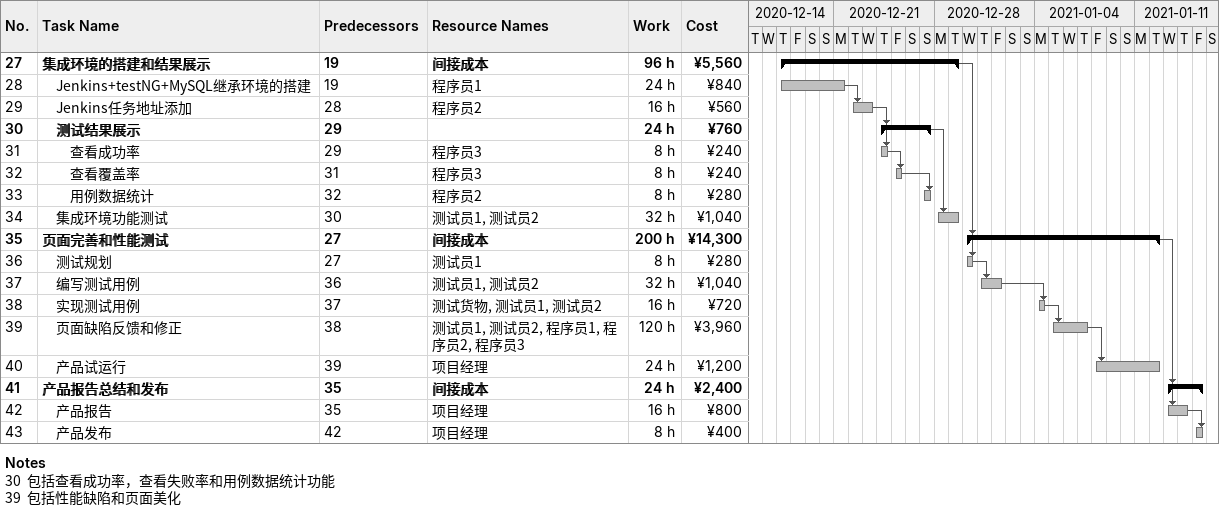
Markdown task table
| ID | Level | Task | Start | Finish | Predecessors | Resources | Work (h) | Cost (¥) |
|---|---|---|---|---|---|---|---|---|
| 27 | 1 | **集成环境的搭建和结果展示** | 2020-12-17 | 2020-12-29 | 19 | 间接成本 | 96 | 5560 |
| 28 | 2 | Jenkins+testNG+MySQL继承环境的搭建 | 2020-12-17 | 2020-12-21 | 19 | 程序员1 | 24 | 840 |
| 29 | 2 | Jenkins任务地址添加 | 2020-12-22 | 2020-12-23 | 28 | 程序员2 | 16 | 560 |
| 30 | 2 | **测试结果展示** | 2020-12-24 | 2020-12-27 | 29 |  | 24 | 760 |
| 31 | 3 | 查看成功率 | 2020-12-24 | 2020-12-24 | 29 | 程序员3 | 8 | 240 |
| 32 | 3 | 查看覆盖率 | 2020-12-25 | 2020-12-25 | 31 | 程序员3 | 8 | 240 |
| 33 | 3 | 用例数据统计 | 2020-12-27 | 2020-12-27 | 32 | 程序员2 | 8 | 280 |
| 34 | 2 | 集成环境功能测试 | 2020-12-28 | 2020-12-29 | 30 | 测试员1, 测试员2 | 32 | 1040 |
| 35 | 1 | **页面完善和性能测试** | 2020-12-30 | 2021-01-12 | 27 | 间接成本 | 200 | 14300 |
| 36 | 2 | 测试规划 | 2020-12-30 | 2020-12-30 | 27 | 测试员1 | 8 | 280 |
| 37 | 2 | 编写测试用例 | 2020-12-31 | 2021-01-01 | 36 | 测试员1, 测试员2 | 32 | 1040 |
| 38 | 2 | 实现测试用例 | 2021-01-04 | 2021-01-04 | 37 | 测试货物, 测试员1, 测试员2 | 16 | 720 |
| 39 | 2 | 页面缺陷反馈和修正 | 2021-01-05 | 2021-01-07 | 38 | 测试员1, 测试员2, 程序员1, 程序员2, 程序员3 | 120 | 3960 |
| 40 | 2 | 产品试运行 | 2021-01-08 | 2021-01-12 | 39 | 项目经理 | 24 | 1200 |
| 41 | 1 | **产品报告总结和发布** | 2021-01-13 | 2021-01-15 | 35 | 间接成本 | 24 | 2400 |
| 42 | 2 | 产品报告 | 2021-01-13 | 2021-01-14 | 35 | 项目经理 | 16 | 800 |
| 43 | 2 | 产品发布 | 2021-01-15 | 2021-01-15 | 42 | 项目经理 | 8 | 400 |

Notes
- 30: 包括查看成功率，查看失败率和用例数据统计功能
- 39: 包括性能缺陷和页面美化
